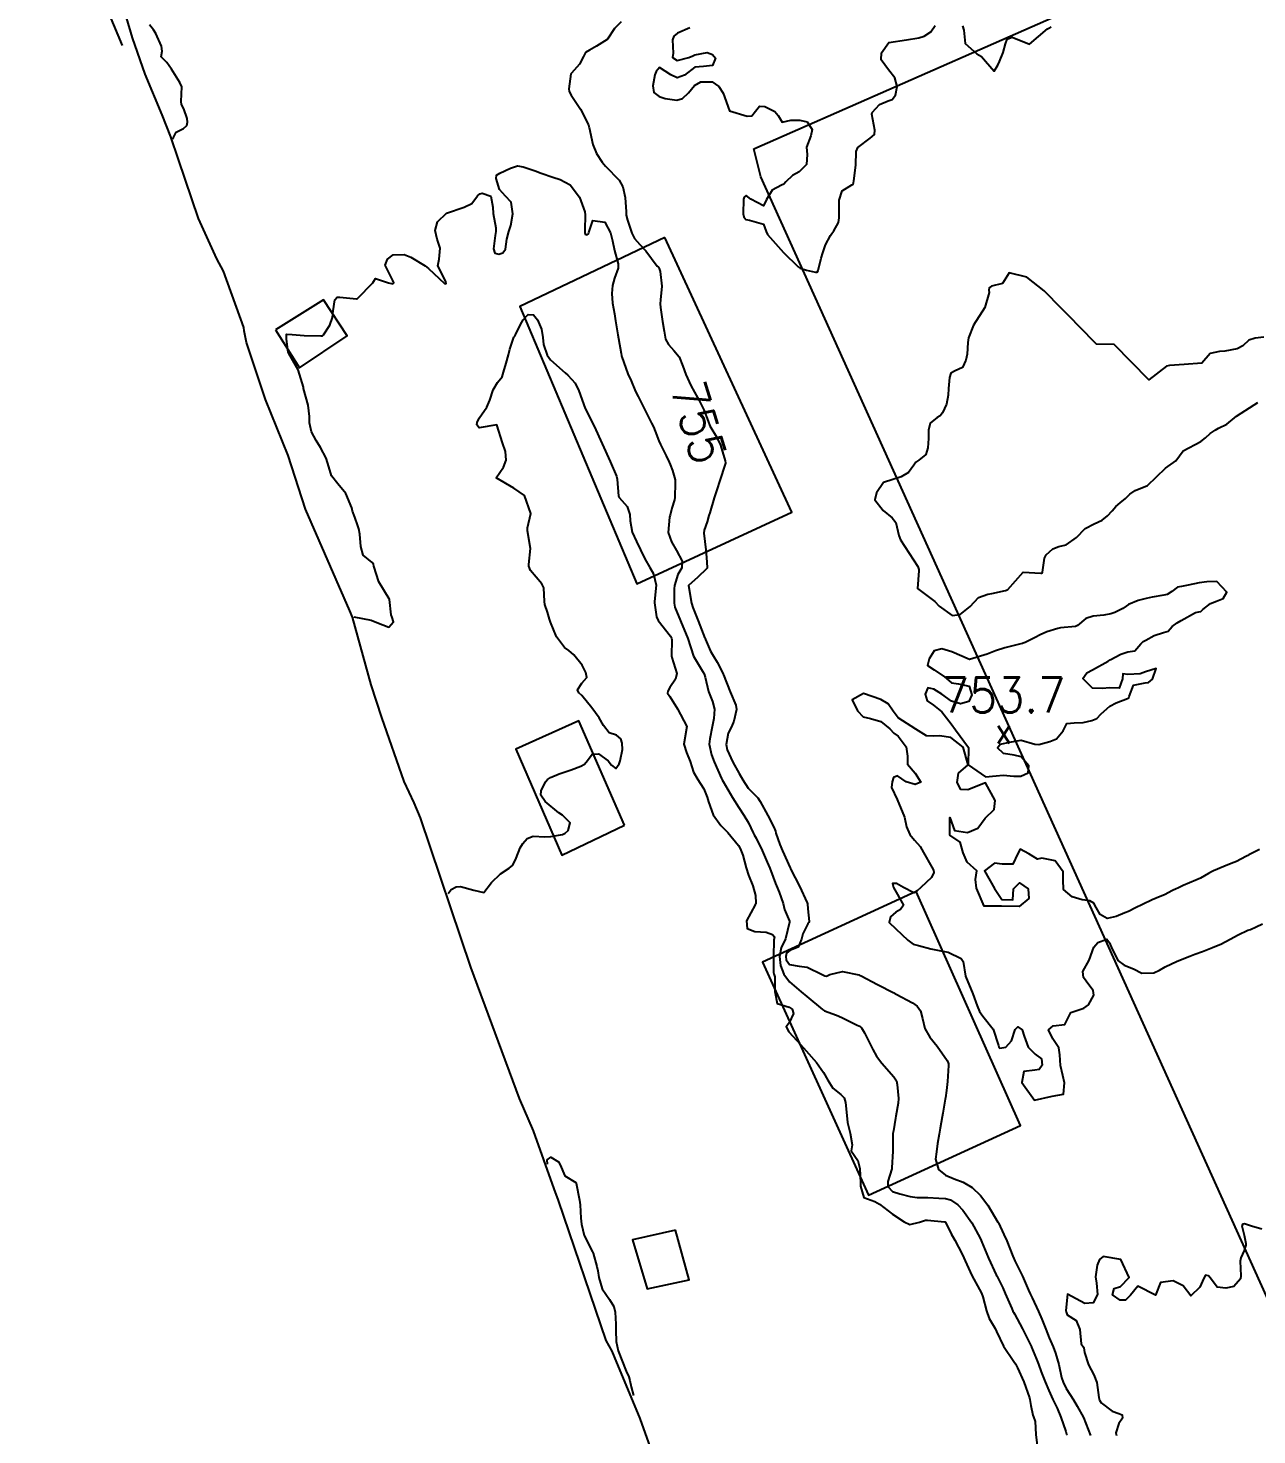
# Model space of a CAD drawing. Header units: metres. Extents: x 307586 to 320046, y 7427249 to 7434250.
# Drawn here: x 317620.7 to 317760.3, y 7431185.4 to 7431345.2 of the extents above; entities that cross this region are included whole.
import ezdxf
from ezdxf.enums import TextEntityAlignment as Align

# ---------------------------------------------------------------- set-up
doc = ezdxf.new("R2010")
doc.units = ezdxf.units.M
doc.header["$MEASUREMENT"] = 0
for name, color, linetype in [('Area', 45, 'Continuous'), ('Cotas', 45, 'Continuous'), ('Curvas de Nivel 1m', 11, 'Continuous'), ('Curvas de Nivel 5m', 15, 'Continuous'), ('Edificações', 30, 'Continuous'), ('Pontos Cotados', 45, 'Continuous')]:
    doc.layers.add(name, color=color, linetype=linetype)
doc.styles.add('Style-STANDARD', font='STANDARD.shx')

# ---------------------------------------------------------------- blocks, each defined once
blk = doc.blocks.new('ELVTXT_166')
at = {"layer": 'Pontos Cotados', "linetype": 'Continuous', "style": 'Style-STANDARD'}
for s, height, p in [('753.7', 4, (0, 4)), ('x', 3, (0, 0))]:
    blk.add_text(s, height=height, dxfattribs=at).set_placement(p, align=Align.MIDDLE_CENTER)

msp = doc.modelspace()

# ---------------------------------------------------------------- linework, layer by layer
at = {"layer": 'Area'}
msp.add_polyline3d([(317692.96, 7431179.47, 757.17), (317690.19, 7431187.23, 757.2), (317687.29, 7431194.25, 757.18), (317687, 7431194.88, 757.2), (317686.33, 7431196.09, 757.17), (317680.9, 7431212, 757.12), (317680.42, 7431213.31, 757.12), (317678.06, 7431219.93, 757.33), (317676.49, 7431223.59, 757.91), (317670.97, 7431238.52, 757.36), (317665.25, 7431255.5, 756.79), (317664.51, 7431257.19, 756.57), (317663.39, 7431259.61, 756.55), (317660.84, 7431266.91, 756.36), (317659.64, 7431270.62, 756.19), (317657.51, 7431278.3, 755.93), (317657.19, 7431279.01, 755.89), (317652.18, 7431290.58, 760.99), (317650.2, 7431296.69, 756.62), (317647.62, 7431303.04, 760.51), (317645.48, 7431309.52, 761.73), (317645.2, 7431310.85, 758.18), (317645.18, 7431311.23, 755.73), (317642.86, 7431317.61, 756.33), (317642.08, 7431319.02, 755.6), (317640, 7431323.6, 755.22), (317637.74, 7431330.31, 763.31), (317636.87, 7431332.88, 766.71), (317635.9, 7431335.38, 759.42), (317633.94, 7431340.03, 767.03), (317632.52, 7431344.14, 755.29), (317631.33, 7431348.12, 755.67)], dxfattribs=at)
at = {"layer": 'Curvas de Nivel 1m', "flags": 128}
for points, elevation in [([(317631.37, 7431343.26), (317620.66, 7431368.88)], 754), ([(317695.85, 7431345.28), (317694.45, 7431344.69), (317694.02, 7431344.34), (317693.87, 7431343.92), (317693.94, 7431342.4), (317693.88, 7431341.92), (317694.41, 7431341.58), (317695.71, 7431341.89), (317696.19, 7431342.11), (317696.42, 7431342.22), (317697.8, 7431342.49), (317698.42, 7431342.26), (317698.75, 7431341.85), (317698.4, 7431340.99), (317697.4, 7431340.87), (317696.4, 7431340.8), (317695.23, 7431339.9), (317694.39, 7431339.58), (317693.68, 7431339.92), (317692.4, 7431340.78), (317692.03, 7431340.3), (317691.87, 7431339.94), (317691.65, 7431338.67), (317691.74, 7431337.94), (317692.37, 7431337.48), (317693.03, 7431337.26), (317694.36, 7431337.06), (317695.01, 7431337.25), (317695.67, 7431337.89), (317696.38, 7431338.72), (317697.1, 7431339.15), (317698.39, 7431339.16), (317699.14, 7431338.61), (317699.61, 7431337.84), (317700.34, 7431335.83), (317702.34, 7431335.23), (317702.87, 7431335.27), (317703.3, 7431335.8), (317703.77, 7431336.38), (317704.35, 7431336.32), (317705.48, 7431335.77), (317705.89, 7431335.32), (317706.33, 7431334.54), (317707.31, 7431334.77), (317708.33, 7431334.78), (317709.18, 7431334.58), (317709.72, 7431333.72), (317709.6, 7431333), (317709.1, 7431331.73), (317709.15, 7431330.87), (317709.09, 7431329.73), (317708.26, 7431328.93), (317707.5, 7431328.5), (317706.74, 7431327.76), (317706.5, 7431327.51), (317706.25, 7431327.4), (317705.2, 7431326.82), (317704.56, 7431325.78), (317704.22, 7431325.04), (317702.78, 7431325.8), (317702.23, 7431326.21), (317702.02, 7431326.02), (317701.95, 7431325.81), (317701.89, 7431324.13), (317701.96, 7431323.81), (317702.2, 7431323.48), (317702.6, 7431323.41), (317704.19, 7431322.97), (317704.52, 7431322.12), (317704.68, 7431321.78), (317706.16, 7431320.09), (317706.49, 7431319.76), (317708.14, 7431318.13), (317708.36, 7431317.96), (317709.1, 7431317.73), (317710.13, 7431317.5), (317710.31, 7431317.52), (317710.41, 7431317.71), (317710.76, 7431319.09), (317710.94, 7431319.7), (317711.25, 7431320.61), (317711.82, 7431321.69), (317711.96, 7431321.92), (317712.19, 7431322.21), (317712.73, 7431323.15), (317712.8, 7431323.68), (317712.79, 7431325.12), (317712.82, 7431325.68), (317713.15, 7431326.77), (317714.25, 7431327.42), (317714.4, 7431327.51), (317714.44, 7431327.67), (317714.47, 7431327.88), (317714.7, 7431329.66), (317714.75, 7431331.21), (317714.94, 7431331.66), (317716.31, 7431332.73), (317716.8, 7431333.15), (317716.87, 7431333.63), (317716.53, 7431335.45), (317716.54, 7431335.64), (317717.4, 7431336.58), (317718.36, 7431336.97), (317718.83, 7431337.15), (317719.22, 7431337.61), (317719.38, 7431338.6), (317719.13, 7431339.61), (317718.41, 7431340.51), (317717.56, 7431341.63), (317717.63, 7431342.43), (317718.44, 7431343.62), (317720.45, 7431343.9), (317721.86, 7431344.16), (317722.45, 7431344.35), (317723.21, 7431344.81), (317723.71, 7431345.56)], 754), ([(317726.81, 7431345.52), (317726.96, 7431345.02), (317727.11, 7431343.51), (317728.43, 7431342.33), (317728.96, 7431342.03), (317729.42, 7431341.49), (317730.41, 7431340.35), (317730.83, 7431341.05), (317731.01, 7431341.46), (317731.43, 7431342.46), (317731.71, 7431343.46), (317731.91, 7431343.99), (317732.45, 7431344.2), (317734.44, 7431343.43), (317736.46, 7431345.15), (317736.62, 7431345.24), (317736.89, 7431345.4)], 754), ([(317657.65, 7431278.34), (317659.65, 7431277.96), (317660.26, 7431277.69), (317661.64, 7431277.18), (317662.18, 7431277.75), (317662.01, 7431278.28), (317661.92, 7431278.55), (317661.73, 7431280.29), (317661.72, 7431280.33), (317661.67, 7431280.39), (317660.51, 7431282.3), (317659.95, 7431284.08), (317659.88, 7431284.31), (317659.73, 7431284.52), (317658.74, 7431285.33), (317658.46, 7431286.33), (317658.34, 7431287.75), (317658.22, 7431288.33), (317658.12, 7431288.68), (317657.79, 7431289.65), (317657.52, 7431290.34), (317657.42, 7431290.72), (317656.74, 7431292.35), (317655.83, 7431293.45), (317655.14, 7431294.37), (317654.82, 7431295.4), (317654.52, 7431296.37), (317653.88, 7431297.59), (317653.37, 7431298.39), (317652.86, 7431299.35), (317652.63, 7431300.4), (317652.62, 7431301.1), (317652.47, 7431302.4), (317651.96, 7431304.29), (317651.93, 7431304.41), (317651.93, 7431304.45), (317651.32, 7431306.42), (317650.43, 7431307.99), (317650.2, 7431308.43), (317650.02, 7431309.9), (317650.01, 7431310.43), (317650.03, 7431310.47), (317650.67, 7431310.42), (317652.03, 7431310.31), (317653.93, 7431310.28), (317654.03, 7431310.27), (317654.12, 7431310.29), (317654.21, 7431310.38), (317654.92, 7431311.5), (317655.23, 7431312.37), (317655.33, 7431313.11), (317655.5, 7431314.37), (317655.78, 7431314.66), (317656.09, 7431314.67), (317657.95, 7431314.47), (317658.08, 7431314.52), (317659.81, 7431316.31), (317659.92, 7431316.5), (317660.11, 7431316.78), (317661.59, 7431316.3), (317662.1, 7431316.2), (317662.22, 7431316.29), (317662.11, 7431316.56), (317661.21, 7431318.3), (317661.47, 7431318.97), (317662.14, 7431319.47), (317663.39, 7431319.51), (317664.14, 7431319.23), (317665.75, 7431318.24), (317666.13, 7431317.93), (317667.97, 7431316.22), (317668.1, 7431316.19), (317668.15, 7431316.22), (317668.11, 7431316.45), (317667.22, 7431318.23), (317667.37, 7431319), (317667.47, 7431320.23), (317667.14, 7431321.25), (317666.89, 7431322.23), (317667.18, 7431323.24), (317668.2, 7431324.22), (317670.21, 7431324.9), (317671.08, 7431325.31), (317671.7, 7431326.18), (317671.98, 7431326.42), (317672.23, 7431326.48), (317673.23, 7431326.16), (317673.46, 7431324.91), (317673.49, 7431324.16), (317673.79, 7431322.53), (317673.79, 7431322.15), (317673.71, 7431321.69), (317673.53, 7431320.15), (317673.67, 7431319.67), (317674.15, 7431319.57), (317674.58, 7431319.7), (317674.91, 7431320.13), (317675.04, 7431321.25), (317675.26, 7431322.13), (317675.5, 7431322.81), (317675.71, 7431324.13), (317675.55, 7431325.46), (317674.91, 7431326.14), (317674.23, 7431326.92), (317673.83, 7431328.15), (317673.89, 7431328.52), (317674.26, 7431328.75), (317675.47, 7431329.33), (317676.27, 7431329.58), (317676.9, 7431329.48), (317678.26, 7431329.03), (317678.94, 7431328.77), (317680.26, 7431328.32), (317681.11, 7431328.06), (317682.24, 7431327.43), (317683.29, 7431326.04), (317683.89, 7431324.35), (317683.93, 7431324.03), (317683.92, 7431322.28), (317683.91, 7431322.02), (317683.95, 7431321.81), (317684.17, 7431321.74), (317684.34, 7431321.85), (317684.36, 7431322.02), (317684.81, 7431323.4), (317686.19, 7431323.18), (317686.82, 7431321.99), (317687.07, 7431321.08), (317687.28, 7431319.99), (317687.68, 7431318.44), (317687.7, 7431317.98), (317687.26, 7431316.84), (317687.07, 7431315.99), (317686.98, 7431315.1), (317687.06, 7431313.99), (317687.26, 7431312.79), (317687.4, 7431311.99), (317687.65, 7431310.37), (317687.72, 7431309.98), (317688.02, 7431308.27), (317688.06, 7431308.02), (317688.07, 7431307.98), (317688.11, 7431307.88), (317688.8, 7431305.97), (317689.17, 7431305.16), (317689.68, 7431303.95), (317689.95, 7431303.36), (317690.69, 7431301.94), (317691.5, 7431300.35), (317691.7, 7431299.93), (317691.91, 7431299.42), (317692.32, 7431298.35), (317692.5, 7431297.92), (317693.14, 7431296.65), (317693.49, 7431295.91), (317693.6, 7431295.64), (317693.85, 7431294.97), (317694.16, 7431293.9), (317694.18, 7431293.56), (317694.13, 7431291.9), (317694.09, 7431291.62), (317693.8, 7431290.67), (317693.59, 7431289.9), (317693.53, 7431289.65), (317693.39, 7431287.91), (317693.76, 7431286.85), (317694.32, 7431285.89), (317694.95, 7431284.67), (317694.92, 7431283.89), (317694.47, 7431283.14), (317694.09, 7431281.9), (317694.07, 7431281.52), (317694.04, 7431279.9), (317694.14, 7431279.43), (317694.76, 7431277.89), (317695.62, 7431275.88), (317696.26, 7431273.87), (317697.28, 7431272.17), (317697.46, 7431271.86), (317697.58, 7431271.48), (317697.97, 7431269.85), (317698.41, 7431268.71), (317698.64, 7431267.84), (317698.57, 7431266.79), (317698.39, 7431265.85), (317698.1, 7431264.47), (317698.05, 7431263.85), (317698.29, 7431262.66), (317698.59, 7431261.84), (317699.44, 7431259.98), (317699.51, 7431259.83), (317699.62, 7431259.64), (317700.68, 7431257.82), (317701.4, 7431256.68), (317701.98, 7431255.8), (317702.51, 7431254.93), (317703.05, 7431253.78), (317703.15, 7431253.57), (317703.36, 7431253.17), (317704.05, 7431251.77), (317704.63, 7431250.46), (317704.91, 7431249.76), (317705.3, 7431248.75), (317705.58, 7431248.04), (317705.69, 7431247.75), (317705.99, 7431247.05), (317706.43, 7431245.74), (317706.61, 7431245.09), (317707.15, 7431243.73), (317707.16, 7431243.65), (317706.7, 7431241.74), (317706.23, 7431240.72), (317706.04, 7431239.75), (317706.14, 7431238.71), (317706.5, 7431237.74), (317707.16, 7431236.85), (317708.49, 7431235.72), (317709.14, 7431235.19), (317710.91, 7431233.69), (317711.12, 7431233.57), (317712.51, 7431233.06), (317713.11, 7431232.8), (317714.78, 7431231.97), (317715.1, 7431231.81), (317715.22, 7431231.75), (317715.35, 7431231.64), (317715.67, 7431231.05), (317716.42, 7431229.62), (317716.64, 7431229.18), (317717.06, 7431228.4), (317717.65, 7431227.6), (317719.03, 7431226.05), (317719.31, 7431225.59), (317719.4, 7431225.2), (317719.53, 7431223.58), (317719.5, 7431223.08), (317719.24, 7431221.59), (317719.21, 7431221.36), (317718.96, 7431219.91), (317718.91, 7431219.63), (317718.91, 7431219.59), (317718.89, 7431217.64), (317718.89, 7431217.59), (317718.8, 7431215.7), (317718.78, 7431215.59), (317718.32, 7431214.16), (317718.34, 7431213.6), (317718.88, 7431213.04), (317719.68, 7431212.77), (317720.87, 7431212.46), (317721.68, 7431212.36), (317722.87, 7431212.35), (317724.12, 7431212.27), (317724.87, 7431212.23), (317725.44, 7431212.08), (317726.29, 7431211.5), (317726.85, 7431210.92), (317727.86, 7431209.48), (317728.82, 7431207.71), (317728.92, 7431207.47), (317729, 7431207.27), (317729.76, 7431205.46), (317730.66, 7431203.56), (317730.71, 7431203.45), (317730.76, 7431203.35), (317731.39, 7431202.08), (317731.68, 7431201.44), (317732.43, 7431199.71), (317732.55, 7431199.42), (317732.61, 7431199.32), (317732.71, 7431199.13), (317733.64, 7431197.41), (317734.61, 7431195.46), (317734.64, 7431195.4), (317734.66, 7431195.34), (317735.24, 7431193.98), (317735.45, 7431193.39), (317735.77, 7431192.52), (317736.22, 7431191.38), (317736.61, 7431190.41), (317737.08, 7431189.37), (317737.56, 7431188.39), (317737.99, 7431187.36), (317738.55, 7431185.73), (317738.65, 7431185.45), (317738.69, 7431185.35)], 756), ([(317761.04, 7431310.11), (317760.05, 7431310), (317759.36, 7431309.8), (317758.65, 7431309.13), (317758.03, 7431308.8), (317756.63, 7431308.55), (317756.03, 7431308.5), (317754.94, 7431308.26), (317754.01, 7431307.18), (317752.01, 7431307.01), (317750.32, 7431306.92), (317750.01, 7431306.82), (317747.99, 7431305.26), (317746.01, 7431307.28), (317744.03, 7431309.3), (317742.03, 7431309.33), (317740.06, 7431311.35), (317739.07, 7431312.37), (317738.08, 7431313.38), (317736.1, 7431315.4), (317734.13, 7431316.93), (317732.13, 7431317.45), (317731.36, 7431316.21), (317730.11, 7431315.92), (317729.84, 7431315.74), (317729.82, 7431315.47), (317729.83, 7431315.2), (317729.37, 7431313.48), (317728.06, 7431311.5), (317727.51, 7431310.04), (317727.44, 7431309.51), (317727.33, 7431308.2), (317727.21, 7431307.51), (317726.83, 7431306.68), (317725.99, 7431306.29), (317725.49, 7431306.03), (317725.33, 7431305.53), (317725.22, 7431304.28), (317725.18, 7431303.53), (317725, 7431302.49), (317724.55, 7431301.53), (317724.29, 7431301.19), (317723.93, 7431300.99), (317723.14, 7431300.34), (317722.97, 7431299.55), (317722.95, 7431298.6), (317722.89, 7431297.56), (317722.66, 7431296.77), (317721.87, 7431296.13), (317721.51, 7431295.93), (317721.3, 7431295.58), (317720.69, 7431294.74), (317719.85, 7431294.23), (317717.84, 7431293.62), (317717.03, 7431292.43), (317716.84, 7431291.63), (317717.8, 7431290.42), (317718.83, 7431289.6), (317719.23, 7431289.04), (317719.6, 7431287.59), (317719.77, 7431287.08), (317720.75, 7431285.58), (317721.73, 7431284.04), (317721.85, 7431283.7), (317721.87, 7431283.57), (317721.7, 7431281.57), (317723.68, 7431280.07), (317724.17, 7431279.54), (317725.66, 7431278.47), (317726.55, 7431278.62), (317727.67, 7431279.5), (317728.62, 7431280.55), (317729.69, 7431280.91), (317730.16, 7431281), (317731.7, 7431281.32), (317731.8, 7431281.35), (317731.95, 7431281.45), (317733.72, 7431283.42), (317735.72, 7431283.29), (317735.82, 7431283.3), (317735.91, 7431283.4), (317736.14, 7431284.99), (317736.31, 7431285.39), (317737.07, 7431286.07), (317737.76, 7431286.32), (317738.59, 7431286.53), (317739.77, 7431287.35), (317740.76, 7431288.37), (317741.79, 7431288.9), (317742.67, 7431289.32), (317743.3, 7431289.81), (317743.81, 7431290.4), (317744.23, 7431290.88), (317744.72, 7431291.29), (317745.33, 7431291.79), (317745.83, 7431292.28), (317746.42, 7431292.69), (317747.84, 7431293.26), (317748.86, 7431294.25), (317749.87, 7431295.23), (317751.05, 7431296.05), (317751.89, 7431297.21), (317753.9, 7431298.28), (317754.41, 7431298.68), (317754.97, 7431299.17), (317755.52, 7431299.56), (317755.92, 7431299.78), (317756.83, 7431300.25), (317757.94, 7431301.14), (317759.96, 7431302.44), (317760.36, 7431302.71)], 754), ([(317668.37, 7431246.9), (317668.71, 7431247.33), (317669.28, 7431247.65), (317669.79, 7431247.68), (317671.28, 7431247.26), (317672.42, 7431247.01), (317673.29, 7431248.14), (317674.33, 7431249.11), (317675.31, 7431249.76), (317675.73, 7431250.11), (317676.12, 7431250.91), (317676.55, 7431252.1), (317676.86, 7431252.58), (317677.35, 7431253.13), (317678.03, 7431253.41), (317679.35, 7431253.34), (317680.06, 7431253.36), (317681.36, 7431253.6), (317681.67, 7431253.74), (317682, 7431254.04), (317682.26, 7431254.93), (317681.38, 7431255.79), (317680.96, 7431256.05), (317679.4, 7431257.35), (317678.92, 7431258.07), (317678.94, 7431258.56), (317679.43, 7431259.57), (317679.66, 7431259.84), (317680.02, 7431260.06), (317681.01, 7431260.49), (317681.44, 7431260.63), (317682.37, 7431260.96), (317683.45, 7431261.36), (317683.88, 7431261.58), (317684.22, 7431262.01), (317684.76, 7431262.71), (317685.46, 7431262.75), (317686.56, 7431261.98), (317686.95, 7431261.48), (317687.44, 7431261.09), (317687.8, 7431261.62), (317687.91, 7431261.97), (317688.18, 7431263.27), (317688.14, 7431263.97), (317687.98, 7431264.47), (317687.49, 7431264.87), (317686.66, 7431265.15), (317686.01, 7431265.99), (317685.52, 7431266.87), (317684.7, 7431268.01), (317683.55, 7431269.39), (317683.23, 7431269.7), (317683.09, 7431270.03), (317683.56, 7431270.79), (317684.12, 7431271.46), (317684.02, 7431272.02), (317683.59, 7431272.83), (317682.65, 7431274.03), (317682.08, 7431274.51), (317681.61, 7431274.86), (317680.69, 7431276.06), (317680, 7431277.72), (317679.9, 7431278.07), (317679.66, 7431278.88), (317679.35, 7431279.75), (317679.31, 7431280.08), (317679.24, 7431281.62), (317679.02, 7431282.08), (317677.72, 7431283.62), (317677.53, 7431284.1), (317677.53, 7431284.3), (317677.74, 7431286.1), (317677.4, 7431288.1), (317677.41, 7431288.47), (317677.79, 7431290.1), (317677.07, 7431292.11), (317675.83, 7431292.95), (317673.84, 7431294.14), (317674.65, 7431295.33), (317674.98, 7431296.13), (317674.88, 7431297.13), (317674.56, 7431298.13), (317673.91, 7431300.14), (317671.91, 7431299.83), (317671.64, 7431300.17), (317671.66, 7431300.43), (317671.92, 7431300.91), (317672.76, 7431302.16), (317673.13, 7431302.96), (317673.5, 7431304.15), (317673.97, 7431304.96), (317674.5, 7431305.61), (317674.68, 7431306.13), (317674.97, 7431307.15), (317675.25, 7431308.13), (317675.39, 7431308.75), (317675.86, 7431310.12), (317675.94, 7431310.22), (317676.04, 7431310.38), (317676.59, 7431311.57), (317676.91, 7431312.11), (317677.48, 7431312.69), (317678.06, 7431312.65), (317678.54, 7431312.09), (317678.98, 7431311.03), (317679.14, 7431310.08), (317679.22, 7431309.28), (317679.63, 7431308.08), (317680, 7431307.53), (317681.69, 7431306.05), (317681.98, 7431305.82), (317682.82, 7431304.88), (317683.22, 7431304.03), (317683.93, 7431302.02), (317684.96, 7431300.01), (317685.89, 7431298), (317686.77, 7431295.99), (317687.49, 7431294.34), (317687.59, 7431293.98), (317687.74, 7431292.06), (317687.76, 7431291.98), (317687.81, 7431291.91), (317688.72, 7431290.88), (317689.01, 7431289.96), (317689.05, 7431289.23), (317689.29, 7431287.96), (317689.76, 7431286.89), (317690.25, 7431285.94), (317690.74, 7431284.93), (317691.3, 7431283.93), (317691.71, 7431283.21), (317692.02, 7431281.93), (317691.83, 7431280.08), (317691.81, 7431279.93), (317692.05, 7431278.32), (317692.23, 7431277.92), (317693.63, 7431276.15), (317693.75, 7431275.9), (317693.78, 7431275.74), (317693.75, 7431273.9), (317693.79, 7431273.71), (317694.35, 7431271.89), (317694.2, 7431271.26), (317693.56, 7431270.29), (317693.32, 7431269.9), (317693.3, 7431269.66), (317693.55, 7431269.29), (317694.43, 7431267.89), (317695.5, 7431265.88), (317695.17, 7431263.88), (317695.47, 7431262.9), (317695.86, 7431261.88), (317696.27, 7431260.69), (317696.74, 7431259.86), (317697.01, 7431259.44), (317697.42, 7431258.79), (317697.79, 7431257.85), (317697.94, 7431257.31), (317698.48, 7431255.84), (317699.37, 7431254.63), (317700.14, 7431253.82), (317701.35, 7431252.36), (317701.54, 7431252.01), (317701.64, 7431251.81), (317701.87, 7431251.26), (317702.24, 7431249.8), (317702.49, 7431248.98), (317703.01, 7431247.78), (317703.28, 7431246.68), (317703.34, 7431245.78), (317703.33, 7431245.71), (317703.26, 7431245.59), (317702.29, 7431243.79), (317702.35, 7431242.91), (317703.23, 7431242.57), (317704.5, 7431242.5), (317705.23, 7431242.22), (317705.44, 7431241.98), (317705.43, 7431241.76), (317705.4, 7431241.58), (317705.34, 7431239.76), (317705.34, 7431237.92), (317705.38, 7431237.76), (317705.51, 7431237.41), (317705.48, 7431235.75), (317705.77, 7431234.4), (317707.13, 7431233.99), (317707.47, 7431233.73), (317707.6, 7431233.24), (317707.11, 7431232.19), (317706.8, 7431231.73), (317707.09, 7431231.18), (317708.41, 7431229.72), (317709.07, 7431229.02), (317710.23, 7431227.7), (317711.04, 7431226.56), (317711.5, 7431225.68), (317712.1, 7431224.76), (317713.01, 7431224.06), (317713.36, 7431223.66), (317713.53, 7431223.12), (317713.68, 7431221.65), (317713.76, 7431220.86), (317714.07, 7431219.65), (317714.27, 7431218.32), (317714.18, 7431217.65), (317714.92, 7431216.53), (317715.16, 7431215.64), (317715.24, 7431213.99), (317715.22, 7431213.63), (317715.6, 7431212.36), (317716.87, 7431211.89), (317717.37, 7431211.6), (317718.85, 7431210.43), (317720.18, 7431209.58), (317720.83, 7431209.27), (317721.94, 7431209.55), (317722.62, 7431209.76), (317722.84, 7431209.77), (317724.76, 7431209.59), (317724.83, 7431209.57), (317724.88, 7431209.52), (317725.53, 7431208.22), (317725.95, 7431207.5), (317726.79, 7431205.92), (317726.97, 7431205.49), (317727.11, 7431205.16), (317727.89, 7431203.48), (317728.75, 7431201.88), (317728.96, 7431201.47), (317729.13, 7431201.07), (317729.56, 7431199.46), (317729.83, 7431198.58), (317730.52, 7431197.44), (317730.69, 7431197.13), (317731.48, 7431195.43), (317732.65, 7431193.69), (317732.82, 7431193.42), (317733.07, 7431192.99), (317733.8, 7431191.41), (317734.41, 7431189.59), (317734.45, 7431189.4), (317734.59, 7431188.72), (317734.79, 7431187.61), (317734.87, 7431187.4), (317735.08, 7431186.88), (317735.14, 7431185.39), (317735.3, 7431184.16)], 757), ([(317760.57, 7431251.88), (317759.34, 7431251.29), (317759.22, 7431251.23), (317759, 7431251.11), (317757.93, 7431250.53), (317757.33, 7431250.29), (317756.51, 7431249.96), (317755.32, 7431249.45), (317755.11, 7431249.36), (317754.78, 7431249.17), (317753.86, 7431248.63), (317753.31, 7431248.39), (317751.89, 7431247.79), (317751.3, 7431247.51), (317751.09, 7431247.42), (317750.67, 7431247.22), (317749.75, 7431246.76), (317749.29, 7431246.57), (317748.36, 7431246.16), (317747.28, 7431245.66), (317746.46, 7431245.26), (317745.68, 7431244.86), (317745.26, 7431244.69), (317744.28, 7431244.27), (317743.25, 7431244.04), (317742.44, 7431244.49), (317742, 7431245.32), (317741.74, 7431245.79), (317741.27, 7431246.06), (317740.42, 7431246.19), (317739.28, 7431246.5), (317738.3, 7431247.36), (317738.24, 7431248.43), (317738.25, 7431249.36), (317737.33, 7431250.62), (317735.82, 7431250.9), (317735.33, 7431250.8), (317734.34, 7431251.41), (317733.35, 7431251.92), (317733.11, 7431251.42), (317732.52, 7431250.24), (317731.32, 7431250.24), (317730.45, 7431250.33), (317729.31, 7431249.47), (317730.46, 7431247.46), (317731.27, 7431246.2), (317732.53, 7431246.18), (317732.62, 7431247.43), (317733.3, 7431248.09), (317734.29, 7431247.41), (317734.34, 7431246.34), (317733.26, 7431245.42), (317731.26, 7431245.45), (317729.26, 7431245.47), (317728.39, 7431247.48), (317728.3, 7431248.48), (317728.46, 7431249.48), (317727.33, 7431250.47), (317726.89, 7431251.5), (317726.57, 7431252.72), (317725.36, 7431253.52), (317725.38, 7431255.52), (317725.91, 7431254.06), (317727.37, 7431253.83), (317728.54, 7431254.31), (317729.38, 7431255.47), (317730.43, 7431256.43), (317730.54, 7431257.46), (317729.43, 7431259.47), (317727.42, 7431258.66), (317726.64, 7431258.72), (317726.2, 7431259.51), (317726.38, 7431260.58), (317727.46, 7431261.5), (317726.91, 7431263.51), (317725.49, 7431264.64), (317724.2, 7431264.82), (317723.5, 7431264.76), (317722.74, 7431264.8), (317721.5, 7431265.57), (317719.52, 7431266.84), (317718.95, 7431267.6), (317718.37, 7431268.44), (317717.55, 7431268.95), (317715.55, 7431269.64), (317714.29, 7431268.9), (317714.87, 7431267.65), (317715.52, 7431266.97), (317716.35, 7431266.8), (317717.52, 7431266.45), (317718.57, 7431265.6), (317719.02, 7431265.12), (317719.49, 7431264.77), (317720.42, 7431263.58), (317720.55, 7431262.5), (317720.57, 7431261.58), (317721.45, 7431260.57), (317722.1, 7431259.56), (317721.43, 7431259.28), (317720.4, 7431259.58), (317719.44, 7431260.26), (317718.96, 7431260.07), (317718.83, 7431259.6), (317718.76, 7431258.93), (317719.41, 7431257.59), (317720.22, 7431255.58), (317720.47, 7431254.48), (317720.83, 7431253.58), (317721.36, 7431252.96), (317722.02, 7431252.23), (317722.38, 7431251.55), (317723.32, 7431249.89), (317723.52, 7431249.54), (317723.55, 7431249.29), (317723.3, 7431248.71), (317722.07, 7431247.56), (317721.65, 7431247.2), (317721.28, 7431246.98), (317720.13, 7431247.58), (317719.3, 7431248.04), (317718.87, 7431248.03), (317718.96, 7431247.59), (317719.28, 7431247.06), (317720.11, 7431245.58), (317719.76, 7431245.09), (317719.25, 7431244.76), (317718.62, 7431244.23), (317718.5, 7431243.6), (317719.24, 7431242.86), (317720.59, 7431241.58), (317721.22, 7431241.14), (317721.81, 7431240.97), (317723.21, 7431240.61), (317724.36, 7431240.38), (317725.2, 7431240.23), (317726.65, 7431239.5), (317726.88, 7431239.18), (317727.17, 7431237.49), (317727.99, 7431235.48), (317728.48, 7431234.13), (317728.73, 7431233.47), (317729.12, 7431232.96), (317730.3, 7431231.46), (317730.89, 7431229.63), (317730.95, 7431229.45), (317731.07, 7431229.32), (317731.75, 7431229.44), (317732.37, 7431230.15), (317732.79, 7431231.42), (317733.11, 7431231.75), (317733.6, 7431231.41), (317733.83, 7431230.68), (317734.29, 7431229.41), (317735.07, 7431228.65), (317735.78, 7431228.11), (317735.85, 7431227.39), (317735.54, 7431226.89), (317735.04, 7431226.83), (317733.79, 7431226.66), (317733.57, 7431225.41), (317735, 7431223.4), (317737.01, 7431223.87), (317738.3, 7431224.07), (317738.4, 7431225.36), (317738.2, 7431226.2), (317737.95, 7431227.36), (317737.87, 7431228.56), (317737.78, 7431229.36), (317737.09, 7431230.37), (317736.6, 7431231.38), (317737.11, 7431231.87), (317738.44, 7431232.02), (317739.12, 7431233.35), (317740.6, 7431233.87), (317741.13, 7431234.23), (317741.74, 7431235.32), (317741.68, 7431235.85), (317741.16, 7431236.53), (317740.57, 7431237.34), (317740.49, 7431238.02), (317741.19, 7431239.33), (317741.75, 7431240.79), (317742.19, 7431241.32), (317743.23, 7431241.7), (317743.52, 7431241.3), (317743.69, 7431240.82), (317744.47, 7431239.29), (317745.19, 7431238.76), (317746.25, 7431238.33), (317747.18, 7431237.82), (317748.56, 7431237.86), (317749.18, 7431238.19), (317749.85, 7431238.56), (317751.19, 7431239.21), (317752.63, 7431239.76), (317753.2, 7431239.98), (317754.07, 7431240.31), (317755.22, 7431240.76), (317755.5, 7431240.87), (317756.18, 7431241.15), (317757.23, 7431241.69), (317758.15, 7431242.21), (317759.24, 7431242.71), (317759.53, 7431242.82), (317760.2, 7431243.1), (317760.91, 7431243.43)], 754), ([(317679.68, 7431216.12), (317679.63, 7431216.63), (317680.06, 7431216.91), (317680.91, 7431216.39), (317681.09, 7431216.05), (317681.65, 7431214.8), (317682.88, 7431214.06), (317682.92, 7431214.02), (317682.93, 7431213.97), (317683.32, 7431212.02), (317683.38, 7431211.49), (317683.46, 7431210.01), (317683.53, 7431209.31), (317683.85, 7431208.01), (317684.79, 7431206.16), (317684.86, 7431206), (317685.29, 7431204.51), (317685.4, 7431203.99), (317685.5, 7431203.24), (317685.87, 7431201.98), (317686.72, 7431200.76), (317687.21, 7431199.97), (317687.35, 7431199.32), (317687.42, 7431197.96), (317687.43, 7431197.21), (317687.47, 7431195.96), (317687.7, 7431194.92), (317688.62, 7431192.62), (317688.91, 7431191.95), (317689.02, 7431191.54), (317689.16, 7431190.83), (317689.43, 7431189.83)], 758), ([(317760.83, 7431208.73), (317759.64, 7431209.1), (317758.84, 7431209.33), (317758.65, 7431209.3), (317758.57, 7431209.11), (317758.82, 7431208.06), (317759.02, 7431207.11), (317759, 7431206.92), (317758.81, 7431206.32), (317758.43, 7431205.48), (317758.35, 7431205.11), (317758.44, 7431203.44), (317758.41, 7431203.11), (317757.66, 7431202.22), (317756.75, 7431202.05), (317755.76, 7431202.15), (317754.99, 7431203.16), (317754.77, 7431203.43), (317754.42, 7431203.51), (317754.22, 7431203.17), (317753.78, 7431202.14), (317752.74, 7431201.18), (317751.88, 7431202.32), (317750.76, 7431202.86), (317749.3, 7431202.69), (317748.74, 7431201.23), (317746.75, 7431202.25), (317745.91, 7431201.26), (317745.32, 7431200.69), (317744.73, 7431200.66), (317743.85, 7431201.29), (317744.05, 7431201.99), (317744.75, 7431202.23), (317745.77, 7431203.26), (317744.79, 7431205.28), (317742.8, 7431205.64), (317742.37, 7431205.31), (317742.12, 7431204.64), (317741.93, 7431203.31), (317742.04, 7431202.59), (317742.16, 7431201.31), (317741.66, 7431200.38), (317740.73, 7431200.3), (317738.74, 7431201.35), (317738.56, 7431199.5), (317738.59, 7431199.35), (317738.71, 7431199), (317739.73, 7431198.37), (317740.16, 7431197.33), (317740.28, 7431195.71), (317740.57, 7431195.32), (317740.59, 7431195.25), (317740.66, 7431194.72), (317741.15, 7431193.31), (317741.75, 7431192.19), (317742.08, 7431191.31), (317742.3, 7431189.6), (317742.4, 7431189.3), (317742.59, 7431188.99), (317743.83, 7431188.04), (317744.58, 7431187.78), (317744.94, 7431187.64), (317744.99, 7431187.27), (317744.57, 7431186.67), (317744.24, 7431185.59), (317744.33, 7431185.28)], 754)]:
    msp.add_lwpolyline(points, dxfattribs=dict(at, elevation=elevation))
at = {"layer": 'Curvas de Nivel 1m', "elevation": 754, "flags": 128}
msp.add_lwpolyline([(317755.71, 7431282.34), (317754.56, 7431282.32), (317753.71, 7431282.19), (317752.46, 7431281.95), (317751.71, 7431281.8), (317751.23, 7431281.69), (317750.59, 7431281.22), (317750.06, 7431280.86), (317749.7, 7431280.81), (317748.37, 7431280.57), (317747.69, 7431280.41), (317746.76, 7431280.2), (317745.68, 7431279.73), (317745.41, 7431279.55), (317745.03, 7431279.29), (317744.12, 7431278.84), (317743.67, 7431278.69), (317742.86, 7431278.51), (317741.66, 7431278.41), (317740.84, 7431278.16), (317739.87, 7431277.35), (317739.73, 7431277.27), (317739.65, 7431277.25), (317737.96, 7431277.07), (317737.65, 7431277.01), (317736.4, 7431276.63), (317735.64, 7431276.28), (317735.06, 7431275.98), (317733.94, 7431275.42), (317733.7, 7431275.34), (317733.62, 7431275.31), (317733.45, 7431275.25), (317731.62, 7431274.83), (317730.58, 7431274.49), (317729.61, 7431274.09), (317727.6, 7431273.5), (317725.61, 7431274.35), (317724.45, 7431274.7), (317723.61, 7431274.46), (317723.02, 7431273.55), (317722.84, 7431272.79), (317723.59, 7431272.32), (317724.78, 7431271.53), (317725.57, 7431270.84), (317726.37, 7431270.71), (317727.57, 7431270.46), (317727.89, 7431269.49), (317727.54, 7431268.7), (317726.6, 7431268.45), (317725.55, 7431268.77), (317724.46, 7431269.53), (317723.56, 7431270.13), (317722.86, 7431270.25), (317722.56, 7431269.55), (317722.8, 7431268.8), (317723.54, 7431268.29), (317724.46, 7431267.53), (317725.51, 7431266.19), (317726.01, 7431265.51), (317727.48, 7431263.5), (317727.46, 7431261.5), (317729.44, 7431260.14), (317730.64, 7431260.26), (317731.45, 7431260.34), (317732.65, 7431260.23), (317733.44, 7431260.22), (317734.27, 7431260.6), (317734.35, 7431261.41), (317733.47, 7431262.42), (317732.68, 7431262.63), (317731.48, 7431262.82), (317730.79, 7431263.46), (317731.08, 7431263.86), (317731.49, 7431263.94), (317732.14, 7431264.09), (317733.49, 7431264.32), (317735.04, 7431263.85), (317735.49, 7431263.83), (317736.73, 7431264.15), (317737.49, 7431264.49), (317738.26, 7431265.37), (317738.66, 7431266.22), (317739.52, 7431266.29), (317740.52, 7431266.34), (317741.52, 7431266.54), (317742.08, 7431266.77), (317742.56, 7431267.31), (317743.54, 7431268.19), (317744.28, 7431268.56), (317745.55, 7431269.04), (317745.71, 7431269.12), (317745.76, 7431269.28), (317746.26, 7431270.58), (317747.58, 7431270.83), (317747.94, 7431270.89), (317748.41, 7431271.25), (317748.83, 7431272.47), (317747.59, 7431272.09), (317747.02, 7431271.84), (317745.59, 7431271.78), (317745.02, 7431271.85), (317745, 7431271.29), (317744.63, 7431270.22), (317743.57, 7431270.27), (317742.67, 7431270.21), (317741.57, 7431270.22), (317740.48, 7431271.34), (317740.95, 7431271.97), (317741.59, 7431272.33), (317743.35, 7431273.3), (317743.6, 7431273.44), (317744.79, 7431274.11), (317745.61, 7431274.35), (317746.4, 7431274.49), (317747.06, 7431275.27), (317747.36, 7431275.54), (317747.64, 7431275.69), (317748.6, 7431276.21), (317749.65, 7431276.55), (317750.17, 7431276.7), (317750.65, 7431277.22), (317751.2, 7431277.67), (317751.66, 7431277.92), (317753.3, 7431278.82), (317753.67, 7431278.92), (317753.89, 7431278.96), (317754.11, 7431279.18), (317755, 7431279.85), (317755.69, 7431280.13), (317756.42, 7431280.42), (317756.86, 7431281.15)], close=True, dxfattribs=at)
at = {"layer": 'Curvas de Nivel 5m', "elevation": 755, "flags": 128}
for points in [[(317637.06, 7431332.68), (317637.18, 7431332.83), (317637.49, 7431333.41), (317638.31, 7431333.85), (317638.7, 7431334.19), (317638.78, 7431334.57), (317638.73, 7431334.98), (317638.34, 7431336.07), (317638.1, 7431336.58), (317638.03, 7431336.9), (317638.12, 7431338.58), (317637.88, 7431339.07), (317636.93, 7431340.59), (317636.4, 7431341.34), (317635.77, 7431341.98), (317635.88, 7431342.61), (317635.82, 7431343.21), (317635.17, 7431344.62), (317634.89, 7431345.07), (317634.45, 7431345.61)], [(317688.02, 7431345.98), (317687.26, 7431345.19), (317686.49, 7431344), (317686.47, 7431343.97), (317686.44, 7431343.95), (317685.25, 7431343.2), (317684.42, 7431342.74), (317683.99, 7431342.46), (317683.77, 7431342.04), (317683.3, 7431341.14), (317682.39, 7431340.14), (317682.35, 7431340.09), (317682.33, 7431340.05), (317682.1, 7431338.33), (317682.14, 7431338.05), (317682.37, 7431337.63), (317683.43, 7431336.04), (317684.33, 7431334.27), (317684.38, 7431334.08), (317684.38, 7431334.03), (317684.39, 7431333.96), (317684.8, 7431332.02), (317685.25, 7431330.98), (317685.88, 7431330.01), (317686.05, 7431329.78), (317686.27, 7431329.54), (317687.81, 7431327.98), (317688.24, 7431327.21), (317688.49, 7431325.98), (317688.59, 7431324.36), (317688.62, 7431323.97), (317688.74, 7431323.43), (317689.24, 7431321.96), (317689.56, 7431321.35), (317690.16, 7431320.66), (317690.82, 7431319.94), (317692.14, 7431318.21), (317692.26, 7431318.06), (317692.35, 7431317.93), (317692.47, 7431317.58), (317692.64, 7431315.92), (317692.51, 7431314.35), (317692.48, 7431313.92), (317692.51, 7431313.49), (317692.73, 7431311.92), (317692.91, 7431310.79), (317693.09, 7431309.91), (317693.4, 7431309.28), (317694.02, 7431308.62), (317694.61, 7431307.89), (317695.06, 7431306.83), (317695.38, 7431305.89), (317695.97, 7431304.64), (317696.38, 7431303.88), (317696.9, 7431302.92), (317697.42, 7431301.87), (317697.92, 7431300.59), (317698.11, 7431300.06), (317698.21, 7431299.86), (317698.86, 7431298.8), (317699.34, 7431297.84), (317699.87, 7431296.06), (317699.9, 7431295.83), (317699.9, 7431295.8), (317699.86, 7431295.69), (317699.26, 7431293.84), (317698.91, 7431292.76), (317698.62, 7431291.85), (317698.11, 7431290.17), (317698.01, 7431289.86), (317697.79, 7431289.15), (317697.47, 7431288.17), (317697.43, 7431287.86), (317697.66, 7431285.95), (317697.67, 7431285.86), (317697.74, 7431285.07), (317697.81, 7431283.94), (317697.79, 7431283.86), (317697.72, 7431283.78), (317696.73, 7431282.85), (317695.69, 7431281.88), (317696.02, 7431279.88), (317696.16, 7431279.38), (317696.77, 7431277.87), (317697.55, 7431275.93), (317697.58, 7431275.86), (317697.62, 7431275.76), (317698.19, 7431274.44), (317698.54, 7431273.85), (317698.95, 7431273.19), (317699.58, 7431271.93), (317699.63, 7431271.83), (317699.66, 7431271.75), (317700.41, 7431269.82), (317701.07, 7431268.28), (317701.15, 7431267.81), (317700.84, 7431266.48), (317700.56, 7431265.82), (317700.21, 7431265.11), (317699.96, 7431263.83), (317700.08, 7431263.22), (317700.73, 7431261.82), (317701.44, 7431260.53), (317701.86, 7431259.8), (317702.48, 7431258.85), (317703.41, 7431257.92), (317703.55, 7431257.78), (317703.83, 7431257.35), (317704.7, 7431255.77), (317705.37, 7431254.45), (317705.56, 7431253.96), (317705.61, 7431253.76), (317706.05, 7431252.45), (317706.38, 7431251.74), (317707.23, 7431249.82), (317707.27, 7431249.73), (317707.28, 7431249.7), (317707.31, 7431249.63), (317708.31, 7431247.72), (317709.15, 7431245.82), (317709.19, 7431245.71), (317709.26, 7431245.16), (317709.38, 7431243.71), (317709.35, 7431243.6), (317709.24, 7431243.43), (317708.66, 7431242.29), (317708.53, 7431241.72), (317708.13, 7431240.8), (317707.2, 7431240.42), (317706.83, 7431240.11), (317706.75, 7431239.74), (317706.8, 7431239.35), (317707.18, 7431238.81), (317708.27, 7431238.63), (317709.18, 7431238.51), (317710.88, 7431237.69), (317711.17, 7431237.53), (317711.36, 7431237.5), (317711.75, 7431237.68), (317713.18, 7431238.02), (317715.04, 7431237.64), (317715.17, 7431237.58), (317715.29, 7431237.52), (317717.16, 7431236.55), (317719.02, 7431235.59), (317719.14, 7431235.53), (317719.27, 7431235.46), (317721.13, 7431234.48), (317721.67, 7431234.1), (317722.04, 7431233.56), (317722.26, 7431232.7), (317722.54, 7431231.55), (317723.09, 7431230.56), (317723.92, 7431229.53), (317725.06, 7431227.92), (317725.2, 7431227.66), (317725.22, 7431227.52), (317725.22, 7431227.34), (317725.13, 7431225.52), (317725.01, 7431224.51), (317724.87, 7431223.66), (317724.85, 7431223.52), (317724.58, 7431221.93), (317724.51, 7431221.52), (317724.28, 7431220.21), (317724.17, 7431219.53), (317723.99, 7431218.49), (317723.85, 7431217.53), (317723.76, 7431216.69), (317724.08, 7431215.53), (317724.9, 7431214.87), (317725.87, 7431214.48), (317726.89, 7431214.08), (317727.91, 7431213.48), (317728.87, 7431212.58), (317729.69, 7431211.46), (317730.83, 7431209.55), (317730.89, 7431209.45), (317731.53, 7431208.15), (317731.85, 7431207.43), (317732.54, 7431205.67), (317732.64, 7431205.42), (317732.68, 7431205.32), (317732.78, 7431205.13), (317733.62, 7431203.41), (317734.33, 7431201.82), (317734.51, 7431201.4), (317734.74, 7431200.92), (317735.45, 7431199.39), (317735.83, 7431198.51), (317736.3, 7431197.38), (317736.68, 7431196.41), (317737.1, 7431195.37), (317737.37, 7431194.65), (317737.75, 7431193.36), (317738.08, 7431191.9), (317738.27, 7431191.35), (317738.61, 7431190.64), (317739.41, 7431189.34), (317739.86, 7431188.61), (317740.57, 7431187.32), (317741.37, 7431185.31)]]:
    msp.add_lwpolyline(points, dxfattribs=at)
at = {"layer": 'Edificações'}
for points in [[(317703.12, 7431331.52), (317779.79, 7431365.3), (317843.34, 7431222.56), (317766.83, 7431188.95), (317703.9, 7431328.35)], [(317693.01, 7431321.44), (317676.52, 7431313.61), (317689.81, 7431282.1), (317707.42, 7431290.25)], [(317648.76, 7431310.97), (317651.48, 7431306.64), (317656.9, 7431310.29), (317654.21, 7431314.38)], [(317688.43, 7431254.67), (317683.21, 7431266.51), (317676.08, 7431263.3), (317681.3, 7431251.26)], [(317721.56, 7431247.11), (317704.09, 7431239.08), (317716.14, 7431212.6), (317733.41, 7431220.52)], [(317694.21, 7431208.62), (317689.33, 7431207.52), (317690.99, 7431201.98), (317695.76, 7431202.98)]]:
    msp.add_lwpolyline(points, close=True, dxfattribs=at)

# ---------------------------------------------------------------- block references
at = {"layer": 'Pontos Cotados', "linetype": 'Continuous'}
msp.add_blockref('ELVTXT_166', (317731.5, 7431265.45, 753.7), dxfattribs=at)

# ---------------------------------------------------------------- texts
at = {"layer": 'Cotas', "style": 'Style-STANDARD'}
msp.add_text('755', height=4, rotation=286.5327, dxfattribs=at).set_placement((317696.83, 7431300.44, 755), align=Align.MIDDLE_CENTER)

doc.saveas('drawing.dxf')
